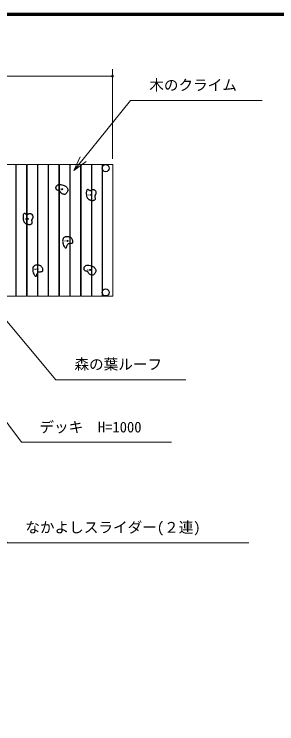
# Model space of a CAD drawing. Units: millimetres, scale not verified. Extents: x 600 to 16200, y 600 to 11280.
# Drawn here: x 4174 to 5971, y 6428 to 11280 of the extents above; entities that cross this region are included whole.
import ezdxf
from ezdxf.enums import TextEntityAlignment as Align

# ---------------------------------------------------------------- set-up
doc = ezdxf.new("R2010")
doc.units = ezdxf.units.MM
doc.header["$LTSCALE"] = 40
for name, color, linetype, lineweight in [('D-STR-1', 1, 'Continuous', 25), ('D-STR-3', 251, 'Continuous', 9), ('D-STR-DIM', 7, 'Continuous', 13), ('D-STR-HTXT', 7, 'Continuous', 13), ('D-TTL', 7, 'Continuous', 70)]:
    doc.layers.add(name, color=color, linetype=linetype, lineweight=lineweight)
doc.styles.add('ＭＳ ゴシック', font='')
doc.styles.get('ＭＳ ゴシック').set_extended_font_data('MS Gothic')

msp = doc.modelspace()

# ---------------------------------------------------------------- linework, layer by layer
at = {"layer": 'D-STR-1'}
for centre, radius in [((4799.51, 10227.41), 24.3), ((4486.72, 10083.45), 0.975), ((4502.32, 10083.45), 3.41), ((4684.65, 10044.38), 0.975), ((4700.25, 10044.38), 3.41), ((4252.08, 9879.97), 0.975), ((4267.68, 9879.97), 3.41), ((4522.07, 9730.13), 0.975), ((4537.67, 9730.13), 3.41), ((4316.97, 9536.09), 0.975), ((4332.57, 9536.09), 3.41), ((4678.68, 9531.56), 0.975), ((4694.28, 9531.56), 3.41), ((4799.51, 9377.41), 24.3)]:
    msp.add_circle(centre, radius, dxfattribs=at)
for points, knots in [([(4487.77, 10066.86), (4488.61, 10065.07), (4491.93, 10060.14), (4493.27, 10058.69), (4494.69, 10057.15), (4499.59, 10053.17), (4501.38, 10052.1), (4503.13, 10051.05), (4508.81, 10048.63), (4510.8, 10048.22), (4512.65, 10047.83), (4518.41, 10047.66), (4520.22, 10048.16), (4522.22, 10048.72), (4527.7, 10051.93), (4529.23, 10053.33), (4530.91, 10054.85), (4534.92, 10060.47), (4535.96, 10062.48), (4537.04, 10064.57), (4539.33, 10071.27), (4539.74, 10073.58), (4540.12, 10075.75), (4540.21, 10082.39), (4539.89, 10084.56), (4539.66, 10086.17), (4537.85, 10090.74), (4537.04, 10092.14), (4536.22, 10093.56), (4533.04, 10097.36), (4531.85, 10098.49), (4530.57, 10099.7), (4526.28, 10102.84), (4524.78, 10103.77), (4523.16, 10104.78), (4518.06, 10107.45), (4516.29, 10108.17), (4513.24, 10109.41), (4503.92, 10112.78), (4500.72, 10113.54), (4497.62, 10114.28), (4488.13, 10115.69), (4484.95, 10115.63), (4482.18, 10115.58), (4473.81, 10114.24), (4471.33, 10113), (4469.07, 10111.87), (4463.71, 10106.28), (4462.21, 10104.24), (4461.4, 10103.14), (4460.36, 10099.07), (4460.12, 10097.72), (4459.87, 10096.31), (4459.64, 10091.99), (4459.77, 10090.57), (4459.9, 10089.19), (4460.82, 10085.12), (4461.38, 10083.86), (4461.91, 10082.69), (4464.18, 10079.5), (4465.16, 10078.66), (4466.15, 10077.81), (4469.74, 10076.12), (4470.96, 10075.64), (4472.25, 10075.12), (4476.31, 10074.11), (4477.63, 10073.66), (4478.87, 10073.23), (4482.53, 10071.77), (4483.72, 10071.23), (4484.81, 10070.74), (4487.27, 10067.94), (4487.77, 10066.86)], [0, 0, 0, 0, 1, 1, 1, 2, 2, 2, 3, 3, 3, 4, 4, 4, 5, 5, 5, 6, 6, 6, 7, 7, 7, 8, 8, 8, 9, 9, 9, 10, 10, 10, 11, 11, 11, 12, 12, 12, 13, 13, 13, 14, 14, 14, 15, 15, 15, 16, 16, 16, 17, 17, 17, 18, 18, 18, 19, 19, 19, 20, 20, 20, 21, 21, 21, 22, 22, 22, 23, 23, 23, 24, 24, 24, 24]), ([(4697.94, 10074.12), (4698.93, 10074.97), (4702.24, 10077.09), (4703.42, 10077.63), (4704.65, 10078.18), (4708.54, 10079.34), (4709.87, 10079.54), (4711.22, 10079.74), (4715.33, 10079.83), (4716.68, 10079.64), (4718.03, 10079.46), (4721.99, 10078.29), (4723.23, 10077.71), (4724.4, 10077.16), (4727.6, 10074.9), (4728.55, 10074.03), (4729.5, 10073.15), (4731.99, 10070.11), (4732.68, 10069.01), (4733.33, 10067.94), (4734.86, 10064.49), (4735.17, 10063.27), (4735.46, 10062.14), (4735.71, 10058.6), (4735.6, 10057.44), (4735.51, 10056.47), (4734.57, 10053.66), (4734.2, 10052.76), (4733.82, 10051.81), (4732.33, 10049.14), (4731.86, 10048.23), (4731.39, 10047.31), (4729.87, 10044.6), (4729.47, 10043.65), (4729.07, 10042.7), (4728.03, 10039.79), (4727.89, 10038.78), (4727.7, 10037.51), (4727.73, 10033.65), (4727.83, 10032.37), (4727.94, 10031.04), (4728.71, 10027.11), (4728.91, 10025.79), (4729.1, 10024.56), (4729.77, 10020.86), (4729.8, 10019.61), (4729.82, 10018.56), (4729.62, 10015.32), (4729.14, 10014.39), (4728.58, 10013.27), (4725.92, 10010.49), (4724.85, 10009.85), (4723.53, 10009.06), (4719.06, 10007.69), (4717.55, 10007.4), (4715.8, 10007.07), (4710.43, 10006.75), (4708.65, 10006.78), (4706.82, 10006.82), (4701.36, 10007.43), (4699.56, 10007.75), (4698.19, 10007.99), (4694.17, 10009.08), (4692.86, 10009.54), (4691.65, 10009.96), (4688.12, 10011.51), (4686.98, 10012.11), (4685.92, 10012.68), (4682.88, 10014.64), (4681.92, 10015.37), (4681.01, 10016.07), (4678.45, 10018.38), (4677.68, 10019.23), (4676.79, 10020.22), (4674.35, 10023.43), (4673.66, 10024.58), (4672.94, 10025.77), (4671.18, 10029.56), (4670.72, 10030.87), (4670.2, 10032.33), (4669.04, 10036.82), (4668.75, 10038.34), (4668.42, 10040.1), (4667.75, 10045.43), (4667.64, 10047.21), (4667.48, 10049.7), (4667.29, 10057.19), (4667.4, 10059.68), (4667.52, 10062.08), (4668.21, 10069.26), (4668.76, 10071.59), (4669.18, 10073.36), (4670.98, 10078.64), (4672.21, 10079.97), (4673.06, 10080.9), (4676.96, 10081.93), (4678.22, 10081.83), (4679.31, 10081.76), (4682.09, 10079.77), (4683.01, 10079.19), (4684.1, 10078.5), (4687.17, 10076.17), (4688.28, 10075.53), (4689.27, 10074.95), (4692.38, 10073.49), (4693.45, 10073.09), (4694.31, 10072.77), (4697.25, 10073.52), (4697.94, 10074.12)], [0, 0, 0, 0, 1, 1, 1, 2, 2, 2, 3, 3, 3, 4, 4, 4, 5, 5, 5, 6, 6, 6, 7, 7, 7, 8, 8, 8, 9, 9, 9, 10, 10, 10, 11, 11, 11, 12, 12, 12, 13, 13, 13, 14, 14, 14, 15, 15, 15, 16, 16, 16, 17, 17, 17, 18, 18, 18, 19, 19, 19, 20, 20, 20, 21, 21, 21, 22, 22, 22, 23, 23, 23, 24, 24, 24, 25, 25, 25, 26, 26, 26, 27, 27, 27, 28, 28, 28, 29, 29, 29, 30, 30, 30, 31, 31, 31, 32, 32, 32, 33, 33, 33, 34, 34, 34, 35, 35, 35, 36, 36, 36, 36]), ([(4265.37, 9909.72), (4266.36, 9910.57), (4269.66, 9912.69), (4270.85, 9913.23), (4272.07, 9913.78), (4275.97, 9914.94), (4277.3, 9915.14), (4278.64, 9915.34), (4282.76, 9915.43), (4284.11, 9915.24), (4285.46, 9915.05), (4289.42, 9913.89), (4290.65, 9913.31), (4291.82, 9912.75), (4295.02, 9910.5), (4295.98, 9909.62), (4296.93, 9908.74), (4299.42, 9905.71), (4300.1, 9904.61), (4300.76, 9903.54), (4302.29, 9900.09), (4302.6, 9898.87), (4302.88, 9897.74), (4303.13, 9894.2), (4303.02, 9893.04), (4302.93, 9892.06), (4301.99, 9889.26), (4301.63, 9888.36), (4301.24, 9887.41), (4299.76, 9884.74), (4299.29, 9883.83), (4298.81, 9882.91), (4297.3, 9880.2), (4296.9, 9879.25), (4296.5, 9878.3), (4295.46, 9875.39), (4295.31, 9874.38), (4295.13, 9873.11), (4295.16, 9869.25), (4295.26, 9867.97), (4295.36, 9866.64), (4296.14, 9862.71), (4296.34, 9861.39), (4296.53, 9860.16), (4297.2, 9856.46), (4297.22, 9855.21), (4297.24, 9854.16), (4297.05, 9850.92), (4296.57, 9849.98), (4296.01, 9848.87), (4293.35, 9846.09), (4292.28, 9845.45), (4290.96, 9844.65), (4286.49, 9843.28), (4284.98, 9843), (4283.22, 9842.67), (4277.86, 9842.35), (4276.08, 9842.38), (4274.25, 9842.42), (4268.79, 9843.03), (4266.98, 9843.35), (4265.62, 9843.58), (4261.6, 9844.68), (4260.29, 9845.14), (4259.08, 9845.56), (4255.54, 9847.11), (4254.41, 9847.71), (4253.35, 9848.28), (4250.3, 9850.24), (4249.35, 9850.97), (4248.44, 9851.67), (4245.88, 9853.97), (4245.11, 9854.83), (4244.22, 9855.82), (4241.77, 9859.03), (4241.08, 9860.18), (4240.37, 9861.37), (4238.61, 9865.16), (4238.14, 9866.47), (4237.63, 9867.93), (4236.46, 9872.42), (4236.18, 9873.94), (4235.85, 9875.7), (4235.18, 9881.03), (4235.07, 9882.81), (4234.91, 9885.3), (4234.72, 9892.79), (4234.83, 9895.28), (4234.94, 9897.68), (4235.64, 9904.86), (4236.19, 9907.19), (4236.61, 9908.96), (4238.4, 9914.24), (4239.63, 9915.57), (4240.49, 9916.5), (4244.39, 9917.52), (4245.65, 9917.43), (4246.74, 9917.35), (4249.51, 9915.37), (4250.44, 9914.79), (4251.53, 9914.1), (4254.6, 9911.77), (4255.71, 9911.12), (4256.7, 9910.55), (4259.8, 9909.08), (4260.88, 9908.69), (4261.74, 9908.37), (4264.67, 9909.12), (4265.37, 9909.72)], [0, 0, 0, 0, 1, 1, 1, 2, 2, 2, 3, 3, 3, 4, 4, 4, 5, 5, 5, 6, 6, 6, 7, 7, 7, 8, 8, 8, 9, 9, 9, 10, 10, 10, 11, 11, 11, 12, 12, 12, 13, 13, 13, 14, 14, 14, 15, 15, 15, 16, 16, 16, 17, 17, 17, 18, 18, 18, 19, 19, 19, 20, 20, 20, 21, 21, 21, 22, 22, 22, 23, 23, 23, 24, 24, 24, 25, 25, 25, 26, 26, 26, 27, 27, 27, 28, 28, 28, 29, 29, 29, 30, 30, 30, 31, 31, 31, 32, 32, 32, 33, 33, 33, 34, 34, 34, 35, 35, 35, 36, 36, 36, 36]), ([(4548.02, 9756.89), (4549.4, 9756.86), (4553.53, 9756.13), (4554.84, 9755.69), (4556.18, 9755.25), (4559.96, 9753.3), (4561.12, 9752.5), (4562.34, 9751.65), (4565.64, 9748.63), (4566.61, 9747.5), (4567.64, 9746.29), (4570.3, 9742.29), (4571.05, 9740.88), (4571.75, 9739.58), (4573.43, 9735.43), (4573.86, 9734.01), (4574.28, 9732.64), (4575.18, 9728.42), (4575.31, 9726.99), (4575.42, 9725.74), (4575.33, 9721.96), (4575.03, 9720.75), (4574.78, 9719.76), (4573.44, 9716.89), (4572.65, 9716.24), (4571.65, 9715.41), (4567.91, 9714.07), (4566.64, 9713.82), (4565.04, 9713.5), (4560.13, 9713.5), (4558.51, 9713.41), (4556.79, 9713.31), (4551.62, 9713.24), (4549.93, 9712.89), (4548.39, 9712.58), (4543.84, 9711.09), (4542.58, 9710.16), (4541.29, 9709.21), (4538.43, 9705.24), (4537.66, 9703.83), (4536.81, 9702.28), (4535.12, 9697.21), (4534.55, 9695.54), (4534.02, 9693.97), (4532.78, 9689.16), (4532.18, 9687.62), (4531.75, 9686.53), (4530.51, 9682.96), (4529.46, 9682.44), (4528.34, 9681.88), (4524.25, 9682.42), (4523.24, 9683.16), (4521.33, 9684.53), (4517.01, 9690.26), (4515.8, 9692.28), (4514.18, 9694.96), (4510.21, 9703.5), (4509.2, 9706.46), (4508.14, 9709.55), (4505.88, 9719.12), (4505.51, 9722.36), (4505.22, 9724.88), (4505.49, 9732.53), (4505.91, 9735.03), (4506.28, 9737.25), (4508.39, 9743.71), (4509.43, 9745.71), (4510.35, 9747.48), (4514.02, 9752.29), (4515.53, 9753.58), (4516.94, 9754.78), (4521.96, 9757.24), (4523.7, 9757.85), (4524.79, 9758.23), (4528.3, 9758.45), (4529.46, 9758.47), (4530.68, 9758.5), (4534.35, 9758.2), (4535.57, 9758.09), (4536.83, 9757.98), (4540.58, 9757.54), (4541.83, 9757.35), (4543.06, 9757.17), (4546.78, 9756.92), (4548.02, 9756.89)], [0, 0, 0, 0, 1, 1, 1, 2, 2, 2, 3, 3, 3, 4, 4, 4, 5, 5, 5, 6, 6, 6, 7, 7, 7, 8, 8, 8, 9, 9, 9, 10, 10, 10, 11, 11, 11, 12, 12, 12, 13, 13, 13, 14, 14, 14, 15, 15, 15, 16, 16, 16, 17, 17, 17, 18, 18, 18, 19, 19, 19, 20, 20, 20, 21, 21, 21, 22, 22, 22, 23, 23, 23, 24, 24, 24, 25, 25, 25, 26, 26, 26, 27, 27, 27, 28, 28, 28, 28]), ([(4342.91, 9562.85), (4344.3, 9562.81), (4348.42, 9562.09), (4349.74, 9561.65), (4351.07, 9561.2), (4354.86, 9559.26), (4356.02, 9558.46), (4357.24, 9557.61), (4360.54, 9554.59), (4361.5, 9553.46), (4362.54, 9552.25), (4365.19, 9548.25), (4365.95, 9546.84), (4366.65, 9545.54), (4368.32, 9541.39), (4368.76, 9539.97), (4369.18, 9538.6), (4370.08, 9534.37), (4370.2, 9532.95), (4370.31, 9531.7), (4370.22, 9527.92), (4369.92, 9526.71), (4369.68, 9525.72), (4368.33, 9522.85), (4367.55, 9522.2), (4366.55, 9521.37), (4362.8, 9520.03), (4361.53, 9519.77), (4359.94, 9519.46), (4355.03, 9519.45), (4353.4, 9519.36), (4351.69, 9519.27), (4346.51, 9519.19), (4344.83, 9518.85), (4343.29, 9518.54), (4338.74, 9517.05), (4337.47, 9516.12), (4336.18, 9515.16), (4333.33, 9511.2), (4332.55, 9509.79), (4331.7, 9508.24), (4330.01, 9503.17), (4329.45, 9501.49), (4328.92, 9499.93), (4327.67, 9495.12), (4327.07, 9493.58), (4326.65, 9492.48), (4325.4, 9488.92), (4324.36, 9488.39), (4323.23, 9487.84), (4319.15, 9488.38), (4318.13, 9489.12), (4316.22, 9490.49), (4311.91, 9496.22), (4310.69, 9498.24), (4309.08, 9500.92), (4305.11, 9509.46), (4304.1, 9512.42), (4303.04, 9515.51), (4300.78, 9525.07), (4300.4, 9528.32), (4300.11, 9530.84), (4300.39, 9538.49), (4300.81, 9540.99), (4301.18, 9543.21), (4303.29, 9549.67), (4304.32, 9551.67), (4305.24, 9553.43), (4308.91, 9558.25), (4310.43, 9559.54), (4311.83, 9560.73), (4316.86, 9563.2), (4318.6, 9563.81), (4319.69, 9564.19), (4323.2, 9564.41), (4324.35, 9564.43), (4325.58, 9564.46), (4329.25, 9564.16), (4330.47, 9564.05), (4331.72, 9563.94), (4335.48, 9563.49), (4336.72, 9563.31), (4337.95, 9563.13), (4341.67, 9562.88), (4342.91, 9562.85)], [0, 0, 0, 0, 1, 1, 1, 2, 2, 2, 3, 3, 3, 4, 4, 4, 5, 5, 5, 6, 6, 6, 7, 7, 7, 8, 8, 8, 9, 9, 9, 10, 10, 10, 11, 11, 11, 12, 12, 12, 13, 13, 13, 14, 14, 14, 15, 15, 15, 16, 16, 16, 17, 17, 17, 18, 18, 18, 19, 19, 19, 20, 20, 20, 21, 21, 21, 22, 22, 22, 23, 23, 23, 24, 24, 24, 25, 25, 25, 26, 26, 26, 27, 27, 27, 28, 28, 28, 28]), ([(4679.73, 9514.96), (4680.57, 9513.18), (4683.89, 9508.24), (4685.23, 9506.8), (4686.64, 9505.26), (4691.55, 9501.28), (4693.34, 9500.21), (4695.09, 9499.16), (4700.77, 9496.74), (4702.76, 9496.32), (4704.61, 9495.94), (4710.37, 9495.77), (4712.18, 9496.27), (4714.18, 9496.83), (4719.65, 9500.04), (4721.19, 9501.43), (4722.87, 9502.96), (4726.87, 9508.57), (4727.92, 9510.59), (4729, 9512.67), (4731.29, 9519.38), (4731.7, 9521.69), (4732.08, 9523.85), (4732.16, 9530.5), (4731.85, 9532.67), (4731.62, 9534.28), (4729.81, 9538.85), (4729, 9540.25), (4728.18, 9541.67), (4725, 9545.47), (4723.81, 9546.6), (4722.53, 9547.81), (4718.24, 9550.95), (4716.74, 9551.88), (4715.12, 9552.89), (4710.02, 9555.56), (4708.25, 9556.28), (4705.2, 9557.52), (4695.88, 9560.89), (4692.67, 9561.65), (4689.58, 9562.39), (4680.09, 9563.79), (4676.91, 9563.74), (4674.14, 9563.69), (4665.77, 9562.35), (4663.29, 9561.11), (4661.03, 9559.98), (4655.66, 9554.39), (4654.17, 9552.35), (4653.36, 9551.24), (4652.32, 9547.18), (4652.08, 9545.83), (4651.82, 9544.42), (4651.6, 9540.1), (4651.73, 9538.68), (4651.86, 9537.3), (4652.77, 9533.22), (4653.34, 9531.97), (4653.87, 9530.8), (4656.14, 9527.61), (4657.12, 9526.77), (4658.11, 9525.92), (4661.7, 9524.23), (4662.92, 9523.75), (4664.21, 9523.23), (4668.27, 9522.22), (4669.59, 9521.77), (4670.83, 9521.34), (4674.48, 9519.88), (4675.68, 9519.34), (4676.76, 9518.85), (4679.23, 9516.04), (4679.73, 9514.96)], [0, 0, 0, 0, 1, 1, 1, 2, 2, 2, 3, 3, 3, 4, 4, 4, 5, 5, 5, 6, 6, 6, 7, 7, 7, 8, 8, 8, 9, 9, 9, 10, 10, 10, 11, 11, 11, 12, 12, 12, 13, 13, 13, 14, 14, 14, 15, 15, 15, 16, 16, 16, 17, 17, 17, 18, 18, 18, 19, 19, 19, 20, 20, 20, 21, 21, 21, 22, 22, 22, 23, 23, 23, 24, 24, 24, 24])]:
    msp.add_open_spline(points, degree=3, knots=knots, dxfattribs=at)
at = {"layer": 'D-STR-3'}
for p, q in [((4114.02, 10252.41), (4184.74, 10252.41)), ((4184.74, 10252.41), (4184.74, 9352.41)), ((4187.92, 10252.41), (4258.63, 10252.41)), ((4187.92, 9352.41), (4187.92, 10252.41)), ((4258.63, 10252.41), (4258.63, 9352.41)), ((4261.81, 10252.41), (4332.52, 10252.41)), ((4261.81, 9352.41), (4261.81, 10252.41)), ((4332.52, 10252.41), (4332.52, 9352.41)), ((4335.7, 10252.41), (4406.41, 10252.41)), ((4335.7, 9352.41), (4335.7, 10252.41)), ((4406.41, 10252.41), (4406.41, 9352.41)), ((4409.6, 10252.41), (4480.31, 10252.41)), ((4409.6, 9352.41), (4409.6, 10252.41)), ((4480.31, 10252.41), (4480.31, 9352.41)), ((4483.49, 10252.41), (4554.2, 10252.41)), ((4483.49, 9352.41), (4483.49, 10252.41)), ((4554.2, 10252.41), (4554.2, 9352.41)), ((4557.38, 10252.41), (4628.09, 10252.41)), ((4557.38, 9352.41), (4557.38, 10252.41)), ((4628.09, 10252.41), (4628.09, 9352.41)), ((4631.27, 10252.41), (4701.98, 10252.41)), ((4631.27, 9352.41), (4631.27, 10252.41)), ((4701.98, 10252.41), (4701.98, 9352.41)), ((4705.17, 10252.41), (4775.88, 10252.41)), ((4705.17, 9352.41), (4705.17, 10252.41)), ((4775.88, 10252.41), (4775.88, 9352.41)), ((4779.06, 10252.41), (4849.77, 10252.41)), ((4779.06, 9352.41), (4779.06, 10252.41)), ((4849.77, 10252.41), (4849.77, 9352.41)), ((4184.74, 9352.41), (4114.02, 9352.41)), ((4258.63, 9352.41), (4187.92, 9352.41)), ((4332.52, 9352.41), (4261.81, 9352.41)), ((4406.41, 9352.41), (4335.7, 9352.41)), ((4480.31, 9352.41), (4409.6, 9352.41)), ((4554.2, 9352.41), (4483.49, 9352.41)), ((4628.09, 9352.41), (4557.38, 9352.41)), ((4701.98, 9352.41), (4631.27, 9352.41)), ((4775.88, 9352.41), (4705.17, 9352.41)), ((4849.77, 9352.41), (4779.06, 9352.41))]:
    msp.add_line(p, q, dxfattribs=at)
at = {"layer": 'D-STR-DIM'}
for p, q in [((4846.31, 10291.41), (4846.31, 10903.23)), ((1768.82, 10855.23), (4846.31, 10855.23))]:
    msp.add_line(p, q, dxfattribs=at)
at = {"layer": 'D-STR-DIM', "lineweight": 0}
for start, end in [(0, 180), (180, 0)]:
    msp.add_arc((4846.31, 10855.23), 6.25, start, end, dxfattribs=at)
at = {"layer": 'D-STR-HTXT'}
for p, q in [((4582.06, 10210.88), (4624.12, 10305.48)), ((4582.06, 10210.88), (4644.96, 10288.63)), ((4665.79, 10271.77), (4582.06, 10210.88))]:
    msp.add_line(p, q, dxfattribs=at)
for points in [[(4644.96, 10288.63), (4970.22, 10690.69), (5870.2, 10690.69)], [(3540.56, 9266.03), (4223.38, 8353.38), (5250.77, 8353.38)], [(4064.63, 9250.05), (4457.61, 8780.28), (5347.44, 8780.28)], [(3879.76, 7916.5), (4127.69, 7665.31), (5778.94, 7665.31)]]:
    msp.add_lwpolyline(points, dxfattribs=at)
at = {"layer": 'D-TTL'}
msp.add_lwpolyline([(600, 600), (600, 11280), (16200, 11280), (16200, 600)], close=True, dxfattribs=at)

# ---------------------------------------------------------------- texts
at = {"layer": 'D-STR-HTXT', "style": 'ＭＳ ゴシック'}
for s, p in [('木のクライム', (5098.12, 10736.86)), ('森の葉ルーフ', (4586.02, 8827.47)), ('デッキ\u3000H=1000', (4346.2, 8398.03)), ('なかよしスライダー(２連)', (4250, 7712.5))]:
    msp.add_text(s, height=73.31, dxfattribs=at).set_placement(p, align=Align.BOTTOM_LEFT)

doc.saveas('drawing.dxf')
